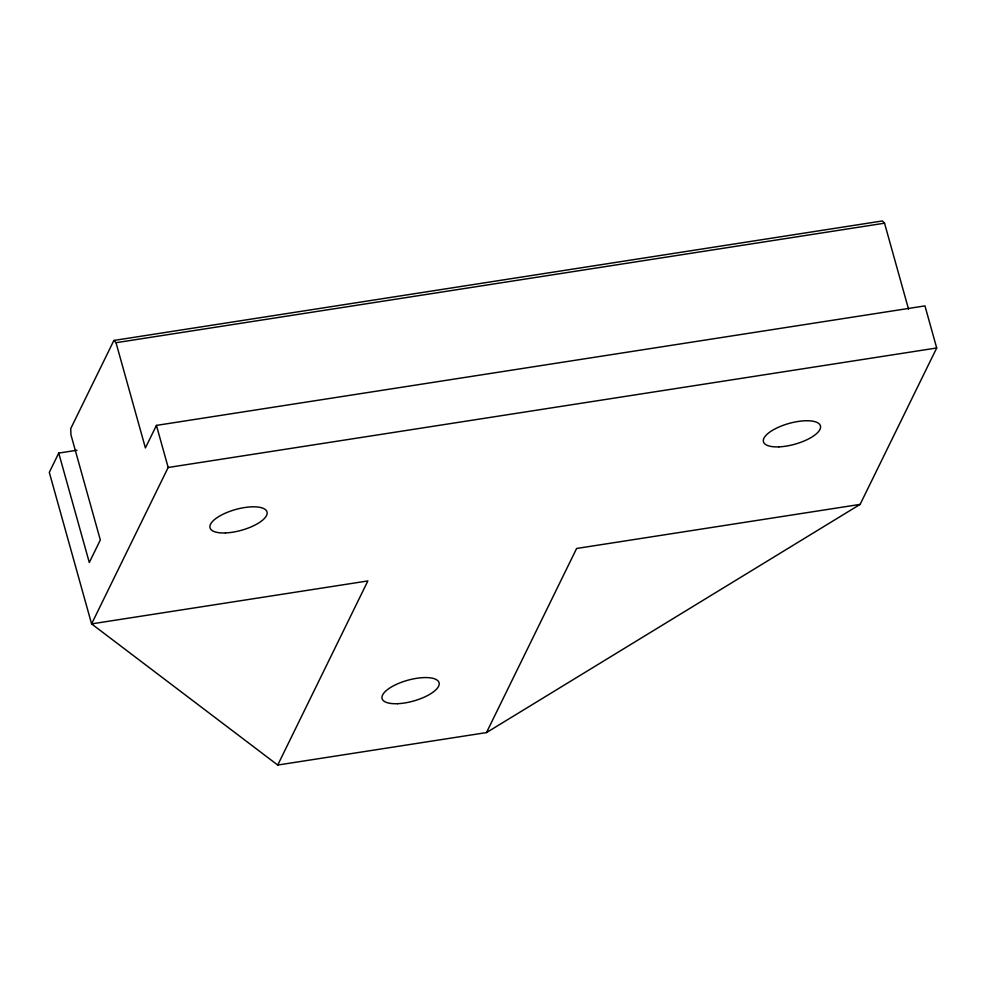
<?xml version="1.0" encoding="UTF-8"?>
<svg xmlns="http://www.w3.org/2000/svg" width="986" height="986" viewBox="0 0 986 986"><rect width="100%" height="100%" fill="white"/><g stroke="black" fill="none" stroke-linecap="round" stroke-linejoin="round"><path stroke-width="1.48" d="M58.741 453.079L49.3 472.38L91.599 623.891L277.732 765.05L486.48 732.586L860.125 504.388L936.7 347.984L924.954 305.894L156.429 425.397L145.398 447.927L116.015 342.709L113.883 340.453L70.733 428.602L70.943 434.764L100.326 539.983L89.295 562.513L58.741 453.079L77.007 450.245M156.429 425.397L168.175 467.487L91.599 623.891L367.864 580.939L277.732 765.05M486.48 732.586L576.625 548.475L860.125 504.388M113.883 340.453L882.408 220.95L884.541 223.193L908.537 309.148M116.015 342.709L884.541 223.193M168.175 467.487L936.7 347.984M225.461 532.933A29.568 10.784 -15.6 0 0 267.132 512.486A29.568 10.784 -15.6 0 0 223.033 514.236A29.568 10.784 -15.6 0 0 225.461 532.933M778.891 446.868A29.568 10.784 -15.6 0 0 820.549 426.433A29.568 10.784 -15.6 0 0 776.45 428.17A29.568 10.784 -15.6 0 0 778.891 446.868M397.506 703.696A29.568 10.784 -15.6 0 0 439.177 683.249A29.568 10.784 -15.6 0 0 395.078 684.999A29.568 10.784 -15.6 0 0 397.506 703.696"/></g></svg>
